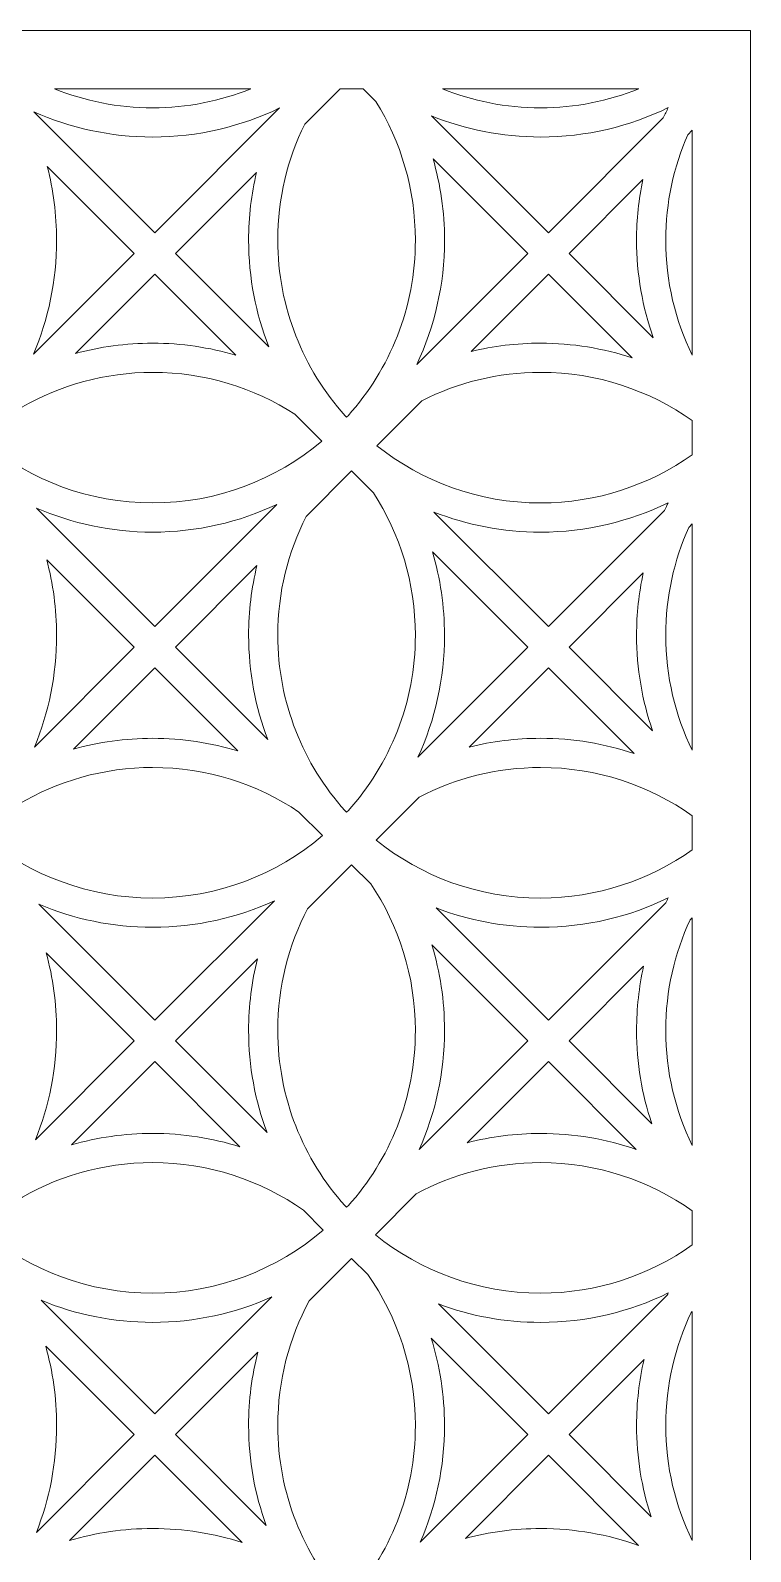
# Model space of a CAD drawing. Header units: centimetres. Extents: x -9.6 to 1.7, y -7 to 12.9.
# Drawn here: x -6.9 to -4.47, y 7.76 to 12.89 of the extents above; entities that cross this region are included whole.
import ezdxf

# ---------------------------------------------------------------- set-up
doc = ezdxf.new("R2010")
doc.units = ezdxf.units.CM
doc.header["$MEASUREMENT"] = 0
doc.layers.add('layer 1', color=7, linetype='Continuous')

msp = doc.modelspace()

# ---------------------------------------------------------------- linework, layer by layer
at = {"layer": 'layer 1', "color": 177, "lineweight": 9}
for points, knots in [([(-9.62718, -7.01306), (-9.62718, -7.01306), (-9.62718, -6.87915), (-9.62718, -6.87915), (-9.62718, -6.87915), (-9.62718, -6.87915), (-9.62718, -6.07805), (-9.62718, -6.07805), (-9.62718, -6.07805), (-9.62718, -6.07805), (-9.62718, -5.8667), (-9.62718, -5.8667), (-9.62718, -5.8667), (-9.62718, -5.8667), (-9.62718, -5.76213), (-9.62718, -5.76213), (-9.62718, -5.76213), (-9.62718, -5.76213), (-9.62718, -5.55076), (-9.62718, -5.55076), (-9.62718, -5.55076), (-9.62718, -5.55076), (-9.62718, -4.74492), (-9.62718, -4.74492), (-9.62718, -4.74492), (-9.62718, -4.74492), (-9.62718, -4.53359), (-9.62718, -4.53359), (-9.62718, -4.53359), (-9.62718, -4.53359), (-9.62718, -4.42902), (-9.62718, -4.42902), (-9.62718, -4.42902), (-9.62718, -4.42902), (-9.62718, -4.21759), (-9.62718, -4.21759), (-9.62718, -4.21759), (-9.62718, -4.21759), (-9.62718, -3.4119), (-9.62718, -3.4119), (-9.62718, -3.4119), (-9.62718, -3.4119), (-9.62718, -3.20048), (-9.62718, -3.20048), (-9.62718, -3.20048), (-9.62718, -3.20048), (-9.62718, -3.09591), (-9.62718, -3.09591), (-9.62718, -3.09591), (-9.62718, -3.09591), (-9.62718, -2.88462), (-9.62718, -2.88462), (-9.62718, -2.88462), (-9.62718, -2.88462), (-9.62718, -2.07877), (-9.62718, -2.07877), (-9.62718, -2.07877), (-9.62718, -2.07877), (-9.62718, -1.86737), (-9.62718, -1.86737), (-9.62718, -1.86737), (-9.62718, -1.86737), (-9.62718, -1.7628), (-9.62718, -1.7628), (-9.62718, -1.7628), (-9.62718, -1.7628), (-9.62718, -1.55138), (-9.62718, -1.55138), (-9.62718, -1.55138), (-9.62718, -1.55138), (-9.62718, -0.74559), (-9.62718, -0.74559), (-9.62718, -0.74559), (-9.62718, -0.74559), (-9.62718, -0.53426), (-9.62718, -0.53426), (-9.62718, -0.53426), (-9.62718, -0.53426), (-9.62718, -0.42969), (-9.62718, -0.42969), (-9.62718, -0.42969), (-9.62718, -0.42969), (-9.62718, -0.21832), (-9.62718, -0.21832), (-9.62718, -0.21832), (-9.62718, -0.21832), (-9.62718, 0.58742), (-9.62718, 0.58742), (-9.62718, 0.58742), (-9.62718, 0.58742), (-9.62718, 0.79885), (-9.62718, 0.79885), (-9.62718, 0.79885), (-9.62718, 0.79885), (-9.62718, 0.90342), (-9.62718, 0.90342), (-9.62718, 0.90342), (-9.62718, 0.90342), (-9.62718, 1.11481), (-9.62718, 1.11481), (-9.62718, 1.11481), (-9.62718, 1.11481), (-9.62718, 1.92064), (-9.62718, 1.92064), (-9.62718, 1.92064), (-9.62718, 1.92064), (-9.62718, 2.13196), (-9.62718, 2.13196), (-9.62718, 2.13196), (-9.62718, 2.13196), (-9.62718, 2.23653), (-9.62718, 2.23653), (-9.62718, 2.23653), (-9.62718, 2.23653), (-9.62718, 2.44794), (-9.62718, 2.44794), (-9.62718, 2.44794), (-9.62718, 2.44794), (-9.62718, 3.25364), (-9.62718, 3.25364), (-9.62718, 3.25364), (-9.62718, 3.25364), (-9.62718, 3.46508), (-9.62718, 3.46508), (-9.62718, 3.46508), (-9.62718, 3.46508), (-9.62718, 3.56965), (-9.62718, 3.56965), (-9.62718, 3.56965), (-9.62718, 3.56965), (-9.62718, 3.78101), (-9.62718, 3.78101), (-9.62718, 3.78101), (-9.62718, 3.78101), (-9.62718, 4.58616), (-9.62718, 4.58616), (-9.62718, 4.58616), (-9.62718, 4.58616), (-9.62718, 4.79819), (-9.62718, 4.79819), (-9.62718, 4.79819), (-9.62718, 4.79819), (-9.62718, 4.90276), (-9.62718, 4.90276), (-9.62718, 4.90276), (-9.62718, 4.90276), (-9.62718, 5.11408), (-9.62718, 5.11408), (-9.62718, 5.11408), (-9.62718, 5.11408), (-9.62718, 5.91455), (-9.62718, 5.91455), (-9.62718, 5.91455), (-9.62718, 5.91455), (-9.62718, 6.13129), (-9.62718, 6.13129), (-9.62718, 6.13129), (-9.62718, 6.13129), (-9.62718, 6.23587), (-9.62718, 6.23587), (-9.62718, 6.23587), (-9.62718, 6.23587), (-9.62718, 6.44722), (-9.62718, 6.44722), (-9.62718, 6.44722), (-9.62718, 6.44722), (-9.62718, 7.24295), (-9.62718, 7.24295), (-9.62718, 7.24295), (-9.62718, 7.24295), (-9.62718, 7.46441), (-9.62718, 7.46441), (-9.62718, 7.46441), (-9.62718, 7.46441), (-9.62718, 7.56898), (-9.62718, 7.56898), (-9.62718, 7.56898), (-9.62718, 7.56898), (-9.62718, 7.78033), (-9.62718, 7.78033), (-9.62718, 7.78033), (-9.62718, 7.78033), (-9.62718, 8.57134), (-9.62718, 8.57134), (-9.62718, 8.57134), (-9.62718, 8.57134), (-9.62718, 8.79752), (-9.62718, 8.79752), (-9.62718, 8.79752), (-9.62718, 8.79752), (-9.62718, 8.90209), (-9.62718, 8.90209), (-9.62718, 8.90209), (-9.62718, 8.90209), (-9.62718, 9.11339), (-9.62718, 9.11339), (-9.62718, 9.11339), (-9.62718, 9.11339), (-9.62718, 9.89973), (-9.62718, 9.89973), (-9.62718, 9.89973), (-9.62718, 9.89973), (-9.62718, 10.13063), (-9.62718, 10.13063), (-9.62718, 10.13063), (-9.62718, 10.13063), (-9.62718, 10.2352), (-9.62718, 10.2352), (-9.62718, 10.2352), (-9.62718, 10.2352), (-9.62718, 10.4466), (-9.62718, 10.4466), (-9.62718, 10.4466), (-9.62718, 10.4466), (-9.62718, 11.22812), (-9.62718, 11.22812), (-9.62718, 11.22812), (-9.62718, 11.22812), (-9.62718, 11.46374), (-9.62718, 11.46374), (-9.62718, 11.46374), (-9.62718, 11.46374), (-9.62718, 11.56825), (-9.62718, 11.56825), (-9.62718, 11.56825), (-9.62718, 11.56825), (-9.62718, 11.77965), (-9.62718, 11.77965), (-9.62718, 11.77965), (-9.62718, 11.77965), (-9.62718, 12.55652), (-9.62718, 12.55652), (-9.62718, 12.55652), (-9.62718, 12.55652), (-9.62718, 12.79685), (-9.62718, 12.79685), (-9.62718, 12.79685), (-9.62718, 12.79685), (-9.62718, 12.89), (-9.62718, 12.89), (-9.62718, 12.89), (-9.62718, 12.89), (-8.63227, 12.89), (-8.63227, 12.89), (-8.63227, 12.89), (-8.63227, 12.89), (-8.31618, 12.89), (-8.31618, 12.89), (-8.31618, 12.89), (-8.31618, 12.89), (-7.30387, 12.89), (-7.30387, 12.89), (-7.30387, 12.89), (-7.30387, 12.89), (-6.98779, 12.89), (-6.98779, 12.89), (-6.98779, 12.89), (-6.98779, 12.89), (-5.97548, 12.89), (-5.97548, 12.89), (-5.97548, 12.89), (-5.97548, 12.89), (-5.6594, 12.89), (-5.6594, 12.89), (-5.6594, 12.89), (-5.6594, 12.89), (-4.64709, 12.89), (-4.64709, 12.89), (-4.64709, 12.89), (-4.64709, 12.89), (-4.47078, 12.89), (-4.47078, 12.89), (-4.47078, 12.89), (-4.47078, 12.89), (-4.47078, 12.71368), (-4.47078, 12.71368), (-4.47078, 12.71368), (-4.47078, 12.71368), (-4.47078, 11.64998), (-4.47078, 11.64998), (-4.47078, 11.64998), (-4.47078, 11.64998), (-4.47078, 11.38212), (-4.47078, 11.38212), (-4.47078, 11.38212), (-4.47078, 11.38212), (-4.47078, 10.31687), (-4.47078, 10.31687), (-4.47078, 10.31687), (-4.47078, 10.31687), (-4.47078, 10.04892), (-4.47078, 10.04892), (-4.47078, 10.04892), (-4.47078, 10.04892), (-4.47078, 8.98376), (-4.47078, 8.98376), (-4.47078, 8.98376), (-4.47078, 8.98376), (-4.47078, 8.71584), (-4.47078, 8.71584), (-4.47078, 8.71584), (-4.47078, 8.71584), (-4.47078, 7.65065), (-4.47078, 7.65065), (-4.47078, 7.65065), (-4.47078, 7.65065), (-4.47078, 7.38278), (-4.47078, 7.38278), (-4.47078, 7.38278), (-4.47078, 7.38278), (-4.47078, 6.31757), (-4.47078, 6.31757), (-4.47078, 6.31757), (-4.47078, 6.31757), (-4.47078, 6.04965), (-4.47078, 6.04965), (-4.47078, 6.04965), (-4.47078, 6.04965), (-4.47078, 4.98447), (-4.47078, 4.98447), (-4.47078, 4.98447), (-4.47078, 4.98447), (-4.47078, 4.7165), (-4.47078, 4.7165), (-4.47078, 4.7165), (-4.47078, 4.7165), (-4.47078, 3.65134), (-4.47078, 3.65134), (-4.47078, 3.65134), (-4.47078, 3.65134), (-4.47078, 3.38337), (-4.47078, 3.38337), (-4.47078, 3.38337), (-4.47078, 3.38337), (-4.47078, 2.31821), (-4.47078, 2.31821), (-4.47078, 2.31821), (-4.47078, 2.31821), (-4.47078, 2.05025), (-4.47078, 2.05025), (-4.47078, 2.05025), (-4.47078, 2.05025), (-4.47078, 0.98506), (-4.47078, 0.98506), (-4.47078, 0.98506), (-4.47078, 0.98506), (-4.47078, 0.71716), (-4.47078, 0.71716), (-4.47078, 0.71716), (-4.47078, 0.71716), (-4.47078, -0.34804), (-4.47078, -0.34804), (-4.47078, -0.34804), (-4.47078, -0.34804), (-4.47078, -0.6159), (-4.47078, -0.6159), (-4.47078, -0.6159), (-4.47078, -0.6159), (-4.47078, -1.68111), (-4.47078, -1.68111), (-4.47078, -1.68111), (-4.47078, -1.68111), (-4.47078, -1.94899), (-4.47078, -1.94899), (-4.47078, -1.94899), (-4.47078, -1.94899), (-4.47078, -3.01419), (-4.47078, -3.01419), (-4.47078, -3.01419), (-4.47078, -3.01419), (-4.47078, -3.28215), (-4.47078, -3.28215), (-4.47078, -3.28215), (-4.47078, -3.28215), (-4.47078, -4.34732), (-4.47078, -4.34732), (-4.47078, -4.34732), (-4.47078, -4.34732), (-4.47078, -4.61528), (-4.47078, -4.61528), (-4.47078, -4.61528), (-4.47078, -4.61528), (-4.47078, -5.68045), (-4.47078, -5.68045), (-4.47078, -5.68045), (-4.47078, -5.68045), (-4.47078, -5.94842), (-4.47078, -5.94842), (-4.47078, -5.94842), (-4.47078, -5.94842), (-4.47078, -7.01306), (-4.47078, -7.01306), (-4.47078, -7.01306), (-4.47078, -7.01306), (-4.53058, -7.01306), (-4.53058, -7.01306), (-4.53058, -7.01306), (-4.53058, -7.01306), (-4.79901, -7.01306), (-4.79901, -7.01306), (-4.79901, -7.01306), (-4.79901, -7.01306), (-5.56056, -7.01306), (-5.56056, -7.01306), (-5.56056, -7.01306), (-5.56056, -7.01306), (-5.77975, -7.01306), (-5.77975, -7.01306), (-5.77975, -7.01306), (-5.77975, -7.01306), (-5.85897, -7.01306), (-5.85897, -7.01306), (-5.85897, -7.01306), (-5.85897, -7.01306), (-6.10834, -7.01306), (-6.10834, -7.01306), (-6.10834, -7.01306), (-6.10834, -7.01306), (-6.86987, -7.01306), (-6.86987, -7.01306), (-6.86987, -7.01306), (-6.86987, -7.01306), (-7.1043, -7.01306), (-7.1043, -7.01306), (-7.1043, -7.01306), (-7.1043, -7.01306), (-7.18736, -7.01306), (-7.18736, -7.01306), (-7.18736, -7.01306), (-7.18736, -7.01306), (-7.41776, -7.01306), (-7.41776, -7.01306), (-7.41776, -7.01306), (-7.41776, -7.01306), (-8.17925, -7.01306), (-8.17925, -7.01306), (-8.17925, -7.01306), (-8.17925, -7.01306), (-8.43269, -7.01306), (-8.43269, -7.01306), (-8.43269, -7.01306), (-8.43269, -7.01306), (-8.50783, -7.01306), (-8.50783, -7.01306), (-8.50783, -7.01306), (-8.50783, -7.01306), (-8.72709, -7.01306), (-8.72709, -7.01306), (-8.72709, -7.01306), (-8.72709, -7.01306), (-9.48871, -7.01306), (-9.48871, -7.01306), (-9.48871, -7.01306), (-9.48871, -7.01306), (-9.62718, -7.01306), (-9.62718, -7.01306)], [0, 0, 0, 0, 0.0086957, 0.0086957, 0.0086957, 0.0086957, 0.0173913, 0.0173913, 0.0173913, 0.0173913, 0.026087, 0.026087, 0.026087, 0.026087, 0.0347826, 0.0347826, 0.0347826, 0.0347826, 0.0434783, 0.0434783, 0.0434783, 0.0434783, 0.0521739, 0.0521739, 0.0521739, 0.0521739, 0.0608696, 0.0608696, 0.0608696, 0.0608696, 0.0695652, 0.0695652, 0.0695652, 0.0695652, 0.0782609, 0.0782609, 0.0782609, 0.0782609, 0.0869565, 0.0869565, 0.0869565, 0.0869565, 0.0956522, 0.0956522, 0.0956522, 0.0956522, 0.1043478, 0.1043478, 0.1043478, 0.1043478, 0.1130435, 0.1130435, 0.1130435, 0.1130435, 0.1217391, 0.1217391, 0.1217391, 0.1217391, 0.1304348, 0.1304348, 0.1304348, 0.1304348, 0.1391304, 0.1391304, 0.1391304, 0.1391304, 0.1478261, 0.1478261, 0.1478261, 0.1478261, 0.1565217, 0.1565217, 0.1565217, 0.1565217, 0.1652174, 0.1652174, 0.1652174, 0.1652174, 0.173913, 0.173913, 0.173913, 0.173913, 0.1826087, 0.1826087, 0.1826087, 0.1826087, 0.1913043, 0.1913043, 0.1913043, 0.1913043, 0.2, 0.2, 0.2, 0.2, 0.2086957, 0.2086957, 0.2086957, 0.2086957, 0.2173913, 0.2173913, 0.2173913, 0.2173913, 0.226087, 0.226087, 0.226087, 0.226087, 0.2347826, 0.2347826, 0.2347826, 0.2347826, 0.2434783, 0.2434783, 0.2434783, 0.2434783, 0.2521739, 0.2521739, 0.2521739, 0.2521739, 0.2608696, 0.2608696, 0.2608696, 0.2608696, 0.2695652, 0.2695652, 0.2695652, 0.2695652, 0.2782609, 0.2782609, 0.2782609, 0.2782609, 0.2869565, 0.2869565, 0.2869565, 0.2869565, 0.2956522, 0.2956522, 0.2956522, 0.2956522, 0.3043478, 0.3043478, 0.3043478, 0.3043478, 0.3130435, 0.3130435, 0.3130435, 0.3130435, 0.3217391, 0.3217391, 0.3217391, 0.3217391, 0.3304348, 0.3304348, 0.3304348, 0.3304348, 0.3391304, 0.3391304, 0.3391304, 0.3391304, 0.3478261, 0.3478261, 0.3478261, 0.3478261, 0.3565217, 0.3565217, 0.3565217, 0.3565217, 0.3652174, 0.3652174, 0.3652174, 0.3652174, 0.373913, 0.373913, 0.373913, 0.373913, 0.3826087, 0.3826087, 0.3826087, 0.3826087, 0.3913043, 0.3913043, 0.3913043, 0.3913043, 0.4, 0.4, 0.4, 0.4, 0.4086957, 0.4086957, 0.4086957, 0.4086957, 0.4173913, 0.4173913, 0.4173913, 0.4173913, 0.426087, 0.426087, 0.426087, 0.426087, 0.4347826, 0.4347826, 0.4347826, 0.4347826, 0.4434783, 0.4434783, 0.4434783, 0.4434783, 0.4521739, 0.4521739, 0.4521739, 0.4521739, 0.4608696, 0.4608696, 0.4608696, 0.4608696, 0.4695652, 0.4695652, 0.4695652, 0.4695652, 0.4782609, 0.4782609, 0.4782609, 0.4782609, 0.4869565, 0.4869565, 0.4869565, 0.4869565, 0.4956522, 0.4956522, 0.4956522, 0.4956522, 0.5043478, 0.5043478, 0.5043478, 0.5043478, 0.5130435, 0.5130435, 0.5130435, 0.5130435, 0.5217391, 0.5217391, 0.5217391, 0.5217391, 0.5304348, 0.5304348, 0.5304348, 0.5304348, 0.5391304, 0.5391304, 0.5391304, 0.5391304, 0.5478261, 0.5478261, 0.5478261, 0.5478261, 0.5565217, 0.5565217, 0.5565217, 0.5565217, 0.5652174, 0.5652174, 0.5652174, 0.5652174, 0.573913, 0.573913, 0.573913, 0.573913, 0.5826087, 0.5826087, 0.5826087, 0.5826087, 0.5913043, 0.5913043, 0.5913043, 0.5913043, 0.6, 0.6, 0.6, 0.6, 0.6086957, 0.6086957, 0.6086957, 0.6086957, 0.6173913, 0.6173913, 0.6173913, 0.6173913, 0.626087, 0.626087, 0.626087, 0.626087, 0.6347826, 0.6347826, 0.6347826, 0.6347826, 0.6434783, 0.6434783, 0.6434783, 0.6434783, 0.6521739, 0.6521739, 0.6521739, 0.6521739, 0.6608696, 0.6608696, 0.6608696, 0.6608696, 0.6695652, 0.6695652, 0.6695652, 0.6695652, 0.6782609, 0.6782609, 0.6782609, 0.6782609, 0.6869565, 0.6869565, 0.6869565, 0.6869565, 0.6956522, 0.6956522, 0.6956522, 0.6956522, 0.7043478, 0.7043478, 0.7043478, 0.7043478, 0.7130435, 0.7130435, 0.7130435, 0.7130435, 0.7217391, 0.7217391, 0.7217391, 0.7217391, 0.7304348, 0.7304348, 0.7304348, 0.7304348, 0.7391304, 0.7391304, 0.7391304, 0.7391304, 0.7478261, 0.7478261, 0.7478261, 0.7478261, 0.7565217, 0.7565217, 0.7565217, 0.7565217, 0.7652174, 0.7652174, 0.7652174, 0.7652174, 0.773913, 0.773913, 0.773913, 0.773913, 0.7826087, 0.7826087, 0.7826087, 0.7826087, 0.7913043, 0.7913043, 0.7913043, 0.7913043, 0.8, 0.8, 0.8, 0.8, 0.8086957, 0.8086957, 0.8086957, 0.8086957, 0.8173913, 0.8173913, 0.8173913, 0.8173913, 0.826087, 0.826087, 0.826087, 0.826087, 0.8347826, 0.8347826, 0.8347826, 0.8347826, 0.8434783, 0.8434783, 0.8434783, 0.8434783, 0.8521739, 0.8521739, 0.8521739, 0.8521739, 0.8608696, 0.8608696, 0.8608696, 0.8608696, 0.8695652, 0.8695652, 0.8695652, 0.8695652, 0.8782609, 0.8782609, 0.8782609, 0.8782609, 0.8869565, 0.8869565, 0.8869565, 0.8869565, 0.8956522, 0.8956522, 0.8956522, 0.8956522, 0.9043478, 0.9043478, 0.9043478, 0.9043478, 0.9130435, 0.9130435, 0.9130435, 0.9130435, 0.9217391, 0.9217391, 0.9217391, 0.9217391, 0.9304348, 0.9304348, 0.9304348, 0.9304348, 0.9391304, 0.9391304, 0.9391304, 0.9391304, 0.9478261, 0.9478261, 0.9478261, 0.9478261, 0.9565217, 0.9565217, 0.9565217, 0.9565217, 0.9652174, 0.9652174, 0.9652174, 0.9652174, 0.973913, 0.973913, 0.973913, 0.973913, 0.9826087, 0.9826087, 0.9826087, 0.9826087, 1, 1, 1, 1]), ([(-6.82043, 12.69294), (-6.71807, 12.65166), (-6.60625, 12.62892), (-6.48912, 12.62892), (-6.48912, 12.62892), (-6.372, 12.62892), (-6.2602, 12.65166), (-6.15784, 12.69294), (-6.15784, 12.69294), (-6.15784, 12.69294), (-6.82043, 12.69294), (-6.82043, 12.69294)], [0, 0, 0, 0, 0.25, 0.25, 0.25, 0.25, 0.5, 0.5, 0.5, 0.5, 1, 1, 1, 1]), ([(-6.06651, 12.18258), (-6.06651, 12.32294), (-6.03384, 12.45568), (-5.97575, 12.57365), (-5.97575, 12.57365), (-5.97575, 12.57365), (-5.85646, 12.69294), (-5.85646, 12.69294), (-5.85646, 12.69294), (-5.85646, 12.69294), (-5.77842, 12.69294), (-5.77842, 12.69294), (-5.77842, 12.69294), (-5.77842, 12.69294), (-5.73558, 12.6501), (-5.73558, 12.6501), (-5.73558, 12.6501), (-5.65116, 12.51436), (-5.60235, 12.35416), (-5.60235, 12.18258), (-5.60235, 12.18258), (-5.60235, 11.95479), (-5.68831, 11.74705), (-5.82953, 11.59), (-5.82953, 11.59), (-5.83117, 11.58856), (-5.8328, 11.58711), (-5.83443, 11.58567), (-5.83443, 11.58567), (-5.83607, 11.58712), (-5.83771, 11.58858), (-5.83936, 11.59003), (-5.83936, 11.59003), (-5.98055, 11.74709), (-6.06651, 11.95481), (-6.06651, 12.18258)], [0, 0, 0, 0, 0.1, 0.1, 0.1, 0.1, 0.2, 0.2, 0.2, 0.2, 0.3, 0.3, 0.3, 0.3, 0.4, 0.4, 0.4, 0.4, 0.5, 0.5, 0.5, 0.5, 0.6, 0.6, 0.6, 0.6, 0.7, 0.7, 0.7, 0.7, 0.8, 0.8, 0.8, 0.8, 1, 1, 1, 1]), ([(-5.51108, 12.69294), (-5.40871, 12.65165), (-5.29688, 12.62892), (-5.17974, 12.62892), (-5.17974, 12.62892), (-5.0626, 12.62892), (-4.95077, 12.65165), (-4.84841, 12.69294), (-4.84841, 12.69294), (-4.84841, 12.69294), (-5.51108, 12.69294), (-5.51108, 12.69294)], [0, 0, 0, 0, 0.25, 0.25, 0.25, 0.25, 0.5, 0.5, 0.5, 0.5, 1, 1, 1, 1]), ([(-6.06036, 12.62838), (-6.18999, 12.56561), (-6.33545, 12.53039), (-6.48912, 12.53039), (-6.48912, 12.53039), (-6.63186, 12.53039), (-6.7675, 12.5608), (-6.88996, 12.61542), (-6.88996, 12.61542), (-6.88996, 12.61542), (-6.48164, 12.2071), (-6.48164, 12.2071), (-6.48164, 12.2071), (-6.48164, 12.2071), (-6.06036, 12.62838), (-6.06036, 12.62838)], [0, 0, 0, 0, 0.2, 0.2, 0.2, 0.2, 0.4, 0.4, 0.4, 0.4, 0.6, 0.6, 0.6, 0.6, 1, 1, 1, 1]), ([(-4.74856, 12.62958), (-4.8788, 12.56607), (-5.02511, 12.53039), (-5.17974, 12.53039), (-5.17974, 12.53039), (-5.30978, 12.53039), (-5.43392, 12.55565), (-5.54758, 12.60144), (-5.54758, 12.60144), (-5.54758, 12.60144), (-5.15324, 12.2071), (-5.15324, 12.2071), (-5.15324, 12.2071), (-5.15324, 12.2071), (-4.76536, 12.59499), (-4.76536, 12.59499), (-4.76536, 12.59499), (-4.75997, 12.60664), (-4.75437, 12.61818), (-4.74856, 12.62958)], [0, 0, 0, 0, 0.1666667, 0.1666667, 0.1666667, 0.1666667, 0.3333333, 0.3333333, 0.3333333, 0.3333333, 0.5, 0.5, 0.5, 0.5, 0.6666667, 0.6666667, 0.6666667, 0.6666667, 1, 1, 1, 1]), ([(-4.66784, 12.55316), (-4.66784, 12.55316), (-4.68288, 12.53812), (-4.68288, 12.53812), (-4.68288, 12.53812), (-4.7306, 12.42928), (-4.75713, 12.30902), (-4.75713, 12.18258), (-4.75713, 12.18258), (-4.75713, 12.04339), (-4.72503, 11.91169), (-4.66784, 11.79446), (-4.66784, 11.79446), (-4.66784, 11.79446), (-4.66784, 12.55316), (-4.66784, 12.55316)], [0, 0, 0, 0, 0.2, 0.2, 0.2, 0.2, 0.4, 0.4, 0.4, 0.4, 0.6, 0.6, 0.6, 0.6, 1, 1, 1, 1]), ([(-6.84481, 12.43093), (-6.8242, 12.35159), (-6.8132, 12.26836), (-6.8132, 12.18258), (-6.8132, 12.18258), (-6.8132, 12.04587), (-6.84108, 11.91566), (-6.89143, 11.79731), (-6.89143, 11.79731), (-6.89143, 11.79731), (-6.55131, 12.13743), (-6.55131, 12.13743), (-6.55131, 12.13743), (-6.55131, 12.13743), (-6.84481, 12.43093), (-6.84481, 12.43093)], [0, 0, 0, 0, 0.2, 0.2, 0.2, 0.2, 0.4, 0.4, 0.4, 0.4, 0.6, 0.6, 0.6, 0.6, 1, 1, 1, 1]), ([(-5.54266, 12.45718), (-5.51741, 12.37001), (-5.50382, 12.27788), (-5.50382, 12.18258), (-5.50382, 12.18258), (-5.50382, 12.03242), (-5.53748, 11.89012), (-5.59759, 11.76276), (-5.59759, 11.76276), (-5.59759, 11.76276), (-5.22291, 12.13743), (-5.22291, 12.13743), (-5.22291, 12.13743), (-5.22291, 12.13743), (-5.54266, 12.45718), (-5.54266, 12.45718)], [0, 0, 0, 0, 0.2, 0.2, 0.2, 0.2, 0.4, 0.4, 0.4, 0.4, 0.6, 0.6, 0.6, 0.6, 1, 1, 1, 1]), ([(-6.16504, 12.18258), (-6.16504, 12.26123), (-6.15576, 12.33772), (-6.13834, 12.41105), (-6.13834, 12.41105), (-6.13834, 12.41105), (-6.41196, 12.13743), (-6.41196, 12.13743), (-6.41196, 12.13743), (-6.41196, 12.13743), (-6.09719, 11.82265), (-6.09719, 11.82265), (-6.09719, 11.82265), (-6.14098, 11.93415), (-6.16504, 12.05556), (-6.16504, 12.18258)], [0, 0, 0, 0, 0.2, 0.2, 0.2, 0.2, 0.4, 0.4, 0.4, 0.4, 0.6, 0.6, 0.6, 0.6, 1, 1, 1, 1]), ([(-4.85566, 12.18258), (-4.85566, 12.25251), (-4.84833, 12.32074), (-4.83446, 12.38655), (-4.83446, 12.38655), (-4.83446, 12.38655), (-5.08357, 12.13743), (-5.08357, 12.13743), (-5.08357, 12.13743), (-5.08357, 12.13743), (-4.79906, 11.85292), (-4.79906, 11.85292), (-4.79906, 11.85292), (-4.83567, 11.95601), (-4.85566, 12.06695), (-4.85566, 12.18258)], [0, 0, 0, 0, 0.2, 0.2, 0.2, 0.2, 0.4, 0.4, 0.4, 0.4, 0.6, 0.6, 0.6, 0.6, 1, 1, 1, 1]), ([(-6.74948, 11.79991), (-6.66654, 11.8226), (-6.57925, 11.83477), (-6.48912, 11.83477), (-6.48912, 11.83477), (-6.39136, 11.83477), (-6.29696, 11.82045), (-6.2078, 11.79393), (-6.2078, 11.79393), (-6.2078, 11.79393), (-6.48164, 12.06776), (-6.48164, 12.06776), (-6.48164, 12.06776), (-6.48164, 12.06776), (-6.74948, 11.79991), (-6.74948, 11.79991)], [0, 0, 0, 0, 0.2, 0.2, 0.2, 0.2, 0.4, 0.4, 0.4, 0.4, 0.6, 0.6, 0.6, 0.6, 1, 1, 1, 1]), ([(-5.41445, 11.80655), (-5.33923, 11.82496), (-5.26063, 11.83477), (-5.17974, 11.83477), (-5.17974, 11.83477), (-5.0718, 11.83477), (-4.96794, 11.81734), (-4.87074, 11.78525), (-4.87074, 11.78525), (-4.87074, 11.78525), (-5.15324, 12.06776), (-5.15324, 12.06776), (-5.15324, 12.06776), (-5.15324, 12.06776), (-5.41445, 11.80655), (-5.41445, 11.80655)], [0, 0, 0, 0, 0.2, 0.2, 0.2, 0.2, 0.4, 0.4, 0.4, 0.4, 0.6, 0.6, 0.6, 0.6, 1, 1, 1, 1]), ([(-5.91811, 11.50423), (-6.0724, 11.37421), (-6.27161, 11.29581), (-6.48912, 11.29581), (-6.48912, 11.29581), (-6.70282, 11.29581), (-6.89888, 11.37144), (-7.052, 11.4974), (-7.052, 11.4974), (-7.052, 11.4974), (-6.93092, 11.61848), (-6.93092, 11.61848), (-6.93092, 11.61848), (-6.80084, 11.69338), (-6.64997, 11.73624), (-6.48912, 11.73624), (-6.48912, 11.73624), (-6.31213, 11.73624), (-6.14726, 11.68434), (-6.00884, 11.59496), (-6.00884, 11.59496), (-6.00884, 11.59496), (-5.91811, 11.50423), (-5.91811, 11.50423)], [0, 0, 0, 0, 0.1428571, 0.1428571, 0.1428571, 0.1428571, 0.2857143, 0.2857143, 0.2857143, 0.2857143, 0.4285714, 0.4285714, 0.4285714, 0.4285714, 0.5714286, 0.5714286, 0.5714286, 0.5714286, 0.7142857, 0.7142857, 0.7142857, 0.7142857, 1, 1, 1, 1]), ([(-4.66784, 11.45845), (-4.81245, 11.35602), (-4.98908, 11.29581), (-5.17974, 11.29581), (-5.17974, 11.29581), (-5.38858, 11.29581), (-5.58055, 11.36807), (-5.73209, 11.48892), (-5.73209, 11.48892), (-5.73209, 11.48892), (-5.58019, 11.64081), (-5.58019, 11.64081), (-5.58019, 11.64081), (-5.45989, 11.70182), (-5.32383, 11.73624), (-5.17974, 11.73624), (-5.17974, 11.73624), (-4.98907, 11.73624), (-4.81246, 11.67601), (-4.66784, 11.57357), (-4.66784, 11.57357), (-4.66784, 11.57357), (-4.66784, 11.45845), (-4.66784, 11.45845)], [0, 0, 0, 0, 0.1428571, 0.1428571, 0.1428571, 0.1428571, 0.2857143, 0.2857143, 0.2857143, 0.2857143, 0.4285714, 0.4285714, 0.4285714, 0.4285714, 0.5714286, 0.5714286, 0.5714286, 0.5714286, 0.7142857, 0.7142857, 0.7142857, 0.7142857, 1, 1, 1, 1]), ([(-6.06651, 10.84947), (-6.06651, 10.99356), (-6.0321, 11.12962), (-5.97108, 11.24992), (-5.97108, 11.24992), (-5.97108, 11.24992), (-5.81744, 11.40356), (-5.81744, 11.40356), (-5.81744, 11.40356), (-5.81744, 11.40356), (-5.74363, 11.32976), (-5.74363, 11.32976), (-5.74363, 11.32976), (-5.65425, 11.19134), (-5.60235, 11.02646), (-5.60235, 10.84947), (-5.60235, 10.84947), (-5.60235, 10.62168), (-5.68831, 10.41394), (-5.82953, 10.25689), (-5.82953, 10.25689), (-5.83116, 10.25545), (-5.83279, 10.25401), (-5.83442, 10.25257), (-5.83442, 10.25257), (-5.83609, 10.25405), (-5.83776, 10.25553), (-5.83944, 10.25701), (-5.83944, 10.25701), (-5.98059, 10.41406), (-6.06651, 10.62174), (-6.06651, 10.84947)], [0, 0, 0, 0, 0.1111111, 0.1111111, 0.1111111, 0.1111111, 0.2222222, 0.2222222, 0.2222222, 0.2222222, 0.3333333, 0.3333333, 0.3333333, 0.3333333, 0.4444444, 0.4444444, 0.4444444, 0.4444444, 0.5555556, 0.5555556, 0.5555556, 0.5555556, 0.6666667, 0.6666667, 0.6666667, 0.6666667, 0.7777778, 0.7777778, 0.7777778, 0.7777778, 1, 1, 1, 1]), ([(-6.0693, 11.29104), (-6.19668, 11.23094), (-6.33897, 11.19728), (-6.48912, 11.19728), (-6.48912, 11.19728), (-6.62861, 11.19728), (-6.76131, 11.22634), (-6.88157, 11.27864), (-6.88157, 11.27864), (-6.88157, 11.27864), (-6.48164, 10.87871), (-6.48164, 10.87871), (-6.48164, 10.87871), (-6.48164, 10.87871), (-6.0693, 11.29104), (-6.0693, 11.29104)], [0, 0, 0, 0, 0.2, 0.2, 0.2, 0.2, 0.4, 0.4, 0.4, 0.4, 0.6, 0.6, 0.6, 0.6, 1, 1, 1, 1]), ([(-4.74856, 11.29647), (-4.87881, 11.23296), (-5.02511, 11.19728), (-5.17974, 11.19728), (-5.17974, 11.19728), (-5.30676, 11.19728), (-5.42817, 11.22134), (-5.53967, 11.26513), (-5.53967, 11.26513), (-5.53967, 11.26513), (-5.15324, 10.87871), (-5.15324, 10.87871), (-5.15324, 10.87871), (-5.15324, 10.87871), (-4.76122, 11.27073), (-4.76122, 11.27073), (-4.76122, 11.27073), (-4.75712, 11.27938), (-4.7529, 11.28796), (-4.74856, 11.29647)], [0, 0, 0, 0, 0.1666667, 0.1666667, 0.1666667, 0.1666667, 0.3333333, 0.3333333, 0.3333333, 0.3333333, 0.5, 0.5, 0.5, 0.5, 0.6666667, 0.6666667, 0.6666667, 0.6666667, 1, 1, 1, 1]), ([(-4.66784, 11.22477), (-4.66784, 11.22477), (-4.67921, 11.2134), (-4.67921, 11.2134), (-4.67921, 11.2134), (-4.72926, 11.10236), (-4.75713, 10.97916), (-4.75713, 10.84947), (-4.75713, 10.84947), (-4.75713, 10.71027), (-4.72503, 10.57857), (-4.66784, 10.46134), (-4.66784, 10.46134), (-4.66784, 10.46134), (-4.66784, 11.22477), (-4.66784, 11.22477)], [0, 0, 0, 0, 0.2, 0.2, 0.2, 0.2, 0.4, 0.4, 0.4, 0.4, 0.6, 0.6, 0.6, 0.6, 1, 1, 1, 1]), ([(-6.84656, 11.10429), (-6.82485, 11.023), (-6.8132, 10.93759), (-6.8132, 10.84947), (-6.8132, 10.84947), (-6.8132, 10.71585), (-6.83986, 10.58846), (-6.88808, 10.47227), (-6.88808, 10.47227), (-6.88808, 10.47227), (-6.55131, 10.80904), (-6.55131, 10.80904), (-6.55131, 10.80904), (-6.55131, 10.80904), (-6.84656, 11.10429), (-6.84656, 11.10429)], [0, 0, 0, 0, 0.2, 0.2, 0.2, 0.2, 0.4, 0.4, 0.4, 0.4, 0.6, 0.6, 0.6, 0.6, 1, 1, 1, 1]), ([(-5.54466, 11.13078), (-5.51813, 11.04164), (-5.50382, 10.94722), (-5.50382, 10.84947), (-5.50382, 10.84947), (-5.50382, 10.70278), (-5.53594, 10.56359), (-5.59345, 10.4385), (-5.59345, 10.4385), (-5.59345, 10.4385), (-5.22291, 10.80904), (-5.22291, 10.80904), (-5.22291, 10.80904), (-5.22291, 10.80904), (-5.54466, 11.13078), (-5.54466, 11.13078)], [0, 0, 0, 0, 0.2, 0.2, 0.2, 0.2, 0.4, 0.4, 0.4, 0.4, 0.6, 0.6, 0.6, 0.6, 1, 1, 1, 1]), ([(-6.16504, 10.84947), (-6.16504, 10.93036), (-6.15523, 11.00896), (-6.13682, 11.08418), (-6.13682, 11.08418), (-6.13682, 11.08418), (-6.41196, 10.80904), (-6.41196, 10.80904), (-6.41196, 10.80904), (-6.41196, 10.80904), (-6.10008, 10.49716), (-6.10008, 10.49716), (-6.10008, 10.49716), (-6.14201, 10.60657), (-6.16504, 10.72532), (-6.16504, 10.84947)], [0, 0, 0, 0, 0.2, 0.2, 0.2, 0.2, 0.4, 0.4, 0.4, 0.4, 0.6, 0.6, 0.6, 0.6, 1, 1, 1, 1]), ([(-4.85566, 10.84947), (-4.85566, 10.92154), (-4.84785, 10.99179), (-4.83314, 11.05947), (-4.83314, 11.05947), (-4.83314, 11.05947), (-5.08357, 10.80904), (-5.08357, 10.80904), (-5.08357, 10.80904), (-5.08357, 10.80904), (-4.80163, 10.52709), (-4.80163, 10.52709), (-4.80163, 10.52709), (-4.8366, 10.62812), (-4.85566, 10.73656), (-4.85566, 10.84947)], [0, 0, 0, 0, 0.2, 0.2, 0.2, 0.2, 0.4, 0.4, 0.4, 0.4, 0.6, 0.6, 0.6, 0.6, 1, 1, 1, 1]), ([(-6.75595, 10.46505), (-6.67109, 10.48889), (-6.58159, 10.50166), (-6.48912, 10.50166), (-6.48912, 10.50166), (-6.38891, 10.50166), (-6.29221, 10.48664), (-6.20109, 10.45882), (-6.20109, 10.45882), (-6.20109, 10.45882), (-6.48164, 10.73937), (-6.48164, 10.73937), (-6.48164, 10.73937), (-6.48164, 10.73937), (-6.75595, 10.46505), (-6.75595, 10.46505)], [0, 0, 0, 0, 0.2, 0.2, 0.2, 0.2, 0.4, 0.4, 0.4, 0.4, 0.6, 0.6, 0.6, 0.6, 1, 1, 1, 1]), ([(-5.42069, 10.47191), (-5.34357, 10.49131), (-5.26287, 10.50166), (-5.17974, 10.50166), (-5.17974, 10.50166), (-5.06922, 10.50166), (-4.96295, 10.48345), (-4.86375, 10.44987), (-4.86375, 10.44987), (-4.86375, 10.44987), (-5.15324, 10.73937), (-5.15324, 10.73937), (-5.15324, 10.73937), (-5.15324, 10.73937), (-5.42069, 10.47191), (-5.42069, 10.47191)], [0, 0, 0, 0, 0.2, 0.2, 0.2, 0.2, 0.4, 0.4, 0.4, 0.4, 0.6, 0.6, 0.6, 0.6, 1, 1, 1, 1]), ([(-5.91555, 10.17328), (-6.0702, 10.04197), (-6.2704, 9.9627), (-6.48912, 9.9627), (-6.48912, 9.9627), (-6.70402, 9.9627), (-6.90109, 10.03919), (-7.05458, 10.16642), (-7.05458, 10.16642), (-7.05458, 10.16642), (-6.94246, 10.27854), (-6.94246, 10.27854), (-6.94246, 10.27854), (-6.80979, 10.35764), (-6.65477, 10.40313), (-6.48912, 10.40313), (-6.48912, 10.40313), (-6.30621, 10.40313), (-6.13623, 10.3477), (-5.99503, 10.25276), (-5.99503, 10.25276), (-5.99503, 10.25276), (-5.91555, 10.17328), (-5.91555, 10.17328)], [0, 0, 0, 0, 0.1428571, 0.1428571, 0.1428571, 0.1428571, 0.2857143, 0.2857143, 0.2857143, 0.2857143, 0.4285714, 0.4285714, 0.4285714, 0.4285714, 0.5714286, 0.5714286, 0.5714286, 0.5714286, 0.7142857, 0.7142857, 0.7142857, 0.7142857, 1, 1, 1, 1]), ([(-4.66784, 10.12533), (-4.81245, 10.0229), (-4.98908, 9.9627), (-5.17974, 9.9627), (-5.17974, 9.9627), (-5.38978, 9.9627), (-5.58276, 10.03581), (-5.7347, 10.15791), (-5.7347, 10.15791), (-5.7347, 10.15791), (-5.58997, 10.30264), (-5.58997, 10.30264), (-5.58997, 10.30264), (-5.46728, 10.36679), (-5.32776, 10.40313), (-5.17974, 10.40313), (-5.17974, 10.40313), (-4.98906, 10.40313), (-4.81245, 10.34287), (-4.66784, 10.24042), (-4.66784, 10.24042), (-4.66784, 10.24042), (-4.66784, 10.12533), (-4.66784, 10.12533)], [0, 0, 0, 0, 0.1428571, 0.1428571, 0.1428571, 0.1428571, 0.2857143, 0.2857143, 0.2857143, 0.2857143, 0.4285714, 0.4285714, 0.4285714, 0.4285714, 0.5714286, 0.5714286, 0.5714286, 0.5714286, 0.7142857, 0.7142857, 0.7142857, 0.7142857, 1, 1, 1, 1]), ([(-6.06651, 9.51636), (-6.06651, 9.66437), (-6.03018, 9.80391), (-5.96602, 9.92659), (-5.96602, 9.92659), (-5.96602, 9.92659), (-5.81744, 10.07517), (-5.81744, 10.07517), (-5.81744, 10.07517), (-5.81744, 10.07517), (-5.75272, 10.01045), (-5.75272, 10.01045), (-5.75272, 10.01045), (-5.65777, 9.86925), (-5.60235, 9.69927), (-5.60235, 9.51636), (-5.60235, 9.51636), (-5.60235, 9.28857), (-5.68831, 9.08084), (-5.82953, 8.92378), (-5.82953, 8.92378), (-5.83115, 8.92235), (-5.83278, 8.92091), (-5.83439, 8.91947), (-5.83439, 8.91947), (-5.83612, 8.92101), (-5.83785, 8.92254), (-5.83959, 8.92406), (-5.83959, 8.92406), (-5.98065, 9.0811), (-6.06651, 9.28871), (-6.06651, 9.51636)], [0, 0, 0, 0, 0.1111111, 0.1111111, 0.1111111, 0.1111111, 0.2222222, 0.2222222, 0.2222222, 0.2222222, 0.3333333, 0.3333333, 0.3333333, 0.3333333, 0.4444444, 0.4444444, 0.4444444, 0.4444444, 0.5555556, 0.5555556, 0.5555556, 0.5555556, 0.6666667, 0.6666667, 0.6666667, 0.6666667, 0.7777778, 0.7777778, 0.7777778, 0.7777778, 1, 1, 1, 1]), ([(-4.74859, 9.96334), (-4.87883, 9.89984), (-5.02512, 9.86417), (-5.17974, 9.86417), (-5.17974, 9.86417), (-5.30388, 9.86417), (-5.42265, 9.8872), (-5.53205, 9.92913), (-5.53205, 9.92913), (-5.53205, 9.92913), (-5.15324, 9.55032), (-5.15324, 9.55032), (-5.15324, 9.55032), (-5.15324, 9.55032), (-4.75691, 9.94665), (-4.75691, 9.94665), (-4.75691, 9.94665), (-4.75419, 9.95224), (-4.75142, 9.95781), (-4.74859, 9.96334)], [0, 0, 0, 0, 0.1666667, 0.1666667, 0.1666667, 0.1666667, 0.3333333, 0.3333333, 0.3333333, 0.3333333, 0.5, 0.5, 0.5, 0.5, 0.6666667, 0.6666667, 0.6666667, 0.6666667, 1, 1, 1, 1]), ([(-6.07815, 9.9538), (-6.20325, 9.89629), (-6.34244, 9.86417), (-6.48912, 9.86417), (-6.48912, 9.86417), (-6.62536, 9.86417), (-6.75515, 9.89184), (-6.87318, 9.94186), (-6.87318, 9.94186), (-6.87318, 9.94186), (-6.48164, 9.55032), (-6.48164, 9.55032), (-6.48164, 9.55032), (-6.48164, 9.55032), (-6.07815, 9.9538), (-6.07815, 9.9538)], [0, 0, 0, 0, 0.2, 0.2, 0.2, 0.2, 0.4, 0.4, 0.4, 0.4, 0.6, 0.6, 0.6, 0.6, 1, 1, 1, 1]), ([(-4.66784, 9.89638), (-4.66784, 9.89638), (-4.67513, 9.88909), (-4.67513, 9.88909), (-4.67513, 9.88909), (-4.72772, 9.77576), (-4.75713, 9.64949), (-4.75713, 9.51636), (-4.75713, 9.51636), (-4.75713, 9.37717), (-4.72502, 9.24548), (-4.66784, 9.12825), (-4.66784, 9.12825), (-4.66784, 9.12825), (-4.66784, 9.89638), (-4.66784, 9.89638)], [0, 0, 0, 0, 0.2, 0.2, 0.2, 0.2, 0.4, 0.4, 0.4, 0.4, 0.6, 0.6, 0.6, 0.6, 1, 1, 1, 1]), ([(-5.54666, 9.80439), (-5.51884, 9.71328), (-5.50382, 9.61657), (-5.50382, 9.51636), (-5.50382, 9.51636), (-5.50382, 9.37306), (-5.53446, 9.23691), (-5.58949, 9.11406), (-5.58949, 9.11406), (-5.58949, 9.11406), (-5.22291, 9.48064), (-5.22291, 9.48064), (-5.22291, 9.48064), (-5.22291, 9.48064), (-5.54666, 9.80439), (-5.54666, 9.80439)], [0, 0, 0, 0, 0.2, 0.2, 0.2, 0.2, 0.4, 0.4, 0.4, 0.4, 0.6, 0.6, 0.6, 0.6, 1, 1, 1, 1]), ([(-6.84831, 9.77765), (-6.82547, 9.69443), (-6.8132, 9.60682), (-6.8132, 9.51636), (-6.8132, 9.51636), (-6.8132, 9.38579), (-6.83867, 9.26117), (-6.88482, 9.14713), (-6.88482, 9.14713), (-6.88482, 9.14713), (-6.55131, 9.48064), (-6.55131, 9.48064), (-6.55131, 9.48064), (-6.55131, 9.48064), (-6.84831, 9.77765), (-6.84831, 9.77765)], [0, 0, 0, 0, 0.2, 0.2, 0.2, 0.2, 0.4, 0.4, 0.4, 0.4, 0.6, 0.6, 0.6, 0.6, 1, 1, 1, 1]), ([(-6.16504, 9.51636), (-6.16504, 9.59948), (-6.15469, 9.68019), (-6.1353, 9.75731), (-6.1353, 9.75731), (-6.1353, 9.75731), (-6.41196, 9.48064), (-6.41196, 9.48064), (-6.41196, 9.48064), (-6.41196, 9.48064), (-6.10298, 9.17166), (-6.10298, 9.17166), (-6.10298, 9.17166), (-6.14307, 9.27896), (-6.16504, 9.39509), (-6.16504, 9.51636)], [0, 0, 0, 0, 0.2, 0.2, 0.2, 0.2, 0.4, 0.4, 0.4, 0.4, 0.6, 0.6, 0.6, 0.6, 1, 1, 1, 1]), ([(-4.85566, 9.51636), (-4.85566, 9.59057), (-4.8474, 9.66286), (-4.83183, 9.73239), (-4.83183, 9.73239), (-4.83183, 9.73239), (-5.08357, 9.48064), (-5.08357, 9.48064), (-5.08357, 9.48064), (-5.08357, 9.48064), (-4.80416, 9.20123), (-4.80416, 9.20123), (-4.80416, 9.20123), (-4.83755, 9.30018), (-4.85566, 9.40616), (-4.85566, 9.51636)], [0, 0, 0, 0, 0.2, 0.2, 0.2, 0.2, 0.4, 0.4, 0.4, 0.4, 0.6, 0.6, 0.6, 0.6, 1, 1, 1, 1]), ([(-6.76256, 9.13005), (-6.67574, 9.1551), (-6.584, 9.16854), (-6.48912, 9.16854), (-6.48912, 9.16854), (-6.38642, 9.16854), (-6.28739, 9.1528), (-6.1943, 9.12364), (-6.1943, 9.12364), (-6.1943, 9.12364), (-6.48164, 9.41097), (-6.48164, 9.41097), (-6.48164, 9.41097), (-6.48164, 9.41097), (-6.76256, 9.13005), (-6.76256, 9.13005)], [0, 0, 0, 0, 0.2, 0.2, 0.2, 0.2, 0.4, 0.4, 0.4, 0.4, 0.6, 0.6, 0.6, 0.6, 1, 1, 1, 1]), ([(-5.42697, 9.13724), (-5.34797, 9.15768), (-5.26512, 9.16854), (-5.17974, 9.16854), (-5.17974, 9.16854), (-5.0665, 9.16854), (-4.95775, 9.14937), (-4.85647, 9.1142), (-4.85647, 9.1142), (-4.85647, 9.1142), (-5.15324, 9.41097), (-5.15324, 9.41097), (-5.15324, 9.41097), (-5.15324, 9.41097), (-5.42697, 9.13724), (-5.42697, 9.13724)], [0, 0, 0, 0, 0.2, 0.2, 0.2, 0.2, 0.4, 0.4, 0.4, 0.4, 0.6, 0.6, 0.6, 0.6, 1, 1, 1, 1]), ([(-5.913, 8.84234), (-6.06799, 8.70973), (-6.2692, 8.62959), (-6.48912, 8.62959), (-6.48912, 8.62959), (-6.70522, 8.62959), (-6.90327, 8.70696), (-7.05713, 8.83547), (-7.05713, 8.83547), (-7.05713, 8.83547), (-6.95445, 8.93816), (-6.95445, 8.93816), (-6.95445, 8.93816), (-6.81917, 9.02174), (-6.65978, 9.07002), (-6.48912, 9.07002), (-6.48912, 9.07002), (-6.2996, 9.07002), (-6.12397, 9.01049), (-5.97984, 8.90918), (-5.97984, 8.90918), (-5.97984, 8.90918), (-5.913, 8.84234), (-5.913, 8.84234)], [0, 0, 0, 0, 0.1428571, 0.1428571, 0.1428571, 0.1428571, 0.2857143, 0.2857143, 0.2857143, 0.2857143, 0.4285714, 0.4285714, 0.4285714, 0.4285714, 0.5714286, 0.5714286, 0.5714286, 0.5714286, 0.7142857, 0.7142857, 0.7142857, 0.7142857, 1, 1, 1, 1]), ([(-4.66784, 8.90728), (-4.81245, 9.00975), (-4.98905, 9.07002), (-5.17974, 9.07002), (-5.17974, 9.07002), (-5.33178, 9.07002), (-5.47488, 9.03171), (-5.59996, 8.96425), (-5.59996, 8.96425), (-5.59996, 8.96425), (-5.73731, 8.8269), (-5.73731, 8.8269), (-5.73731, 8.8269), (-5.58498, 8.70353), (-5.39099, 8.62959), (-5.17974, 8.62959), (-5.17974, 8.62959), (-4.98908, 8.62959), (-4.81245, 8.68979), (-4.66784, 8.79222), (-4.66784, 8.79222), (-4.66784, 8.79222), (-4.66784, 8.90728), (-4.66784, 8.90728)], [0, 0, 0, 0, 0.1428571, 0.1428571, 0.1428571, 0.1428571, 0.2857143, 0.2857143, 0.2857143, 0.2857143, 0.4285714, 0.4285714, 0.4285714, 0.4285714, 0.5714286, 0.5714286, 0.5714286, 0.5714286, 0.7142857, 0.7142857, 0.7142857, 0.7142857, 1, 1, 1, 1]), ([(-6.06651, 8.18325), (-6.06651, 8.33529), (-6.0282, 8.4784), (-5.96075, 8.60347), (-5.96075, 8.60347), (-5.96075, 8.60347), (-5.81744, 8.74678), (-5.81744, 8.74678), (-5.81744, 8.74678), (-5.81744, 8.74678), (-5.7632, 8.69253), (-5.7632, 8.69253), (-5.7632, 8.69253), (-5.66187, 8.54841), (-5.60235, 8.37277), (-5.60235, 8.18325), (-5.60235, 8.18325), (-5.60235, 7.95546), (-5.68832, 7.74773), (-5.82953, 7.59067), (-5.82953, 7.59067), (-5.83115, 7.58924), (-5.83277, 7.5878), (-5.83439, 7.58637), (-5.83439, 7.58637), (-5.83613, 7.58791), (-5.83787, 7.58945), (-5.83962, 7.59098), (-5.83962, 7.59098), (-5.98066, 7.74801), (-6.06651, 7.95561), (-6.06651, 8.18325)], [0, 0, 0, 0, 0.1111111, 0.1111111, 0.1111111, 0.1111111, 0.2222222, 0.2222222, 0.2222222, 0.2222222, 0.3333333, 0.3333333, 0.3333333, 0.3333333, 0.4444444, 0.4444444, 0.4444444, 0.4444444, 0.5555556, 0.5555556, 0.5555556, 0.5555556, 0.6666667, 0.6666667, 0.6666667, 0.6666667, 0.7777778, 0.7777778, 0.7777778, 0.7777778, 1, 1, 1, 1]), ([(-4.74854, 8.63026), (-4.8788, 8.56674), (-5.0251, 8.53106), (-5.17974, 8.53106), (-5.17974, 8.53106), (-5.30101, 8.53106), (-5.41714, 8.55303), (-5.52444, 8.59312), (-5.52444, 8.59312), (-5.52444, 8.59312), (-5.15324, 8.22192), (-5.15324, 8.22192), (-5.15324, 8.22192), (-5.15324, 8.22192), (-4.75225, 8.62292), (-4.75225, 8.62292), (-4.75225, 8.62292), (-4.75102, 8.62537), (-4.74979, 8.62782), (-4.74854, 8.63026)], [0, 0, 0, 0, 0.1666667, 0.1666667, 0.1666667, 0.1666667, 0.3333333, 0.3333333, 0.3333333, 0.3333333, 0.5, 0.5, 0.5, 0.5, 0.6666667, 0.6666667, 0.6666667, 0.6666667, 1, 1, 1, 1]), ([(-6.08683, 8.61673), (-6.20968, 8.5617), (-6.34582, 8.53106), (-6.48912, 8.53106), (-6.48912, 8.53106), (-6.6223, 8.53106), (-6.74929, 8.55755), (-6.86518, 8.60546), (-6.86518, 8.60546), (-6.86518, 8.60546), (-6.48164, 8.22192), (-6.48164, 8.22192), (-6.48164, 8.22192), (-6.48164, 8.22192), (-6.08683, 8.61673), (-6.08683, 8.61673)], [0, 0, 0, 0, 0.2, 0.2, 0.2, 0.2, 0.4, 0.4, 0.4, 0.4, 0.6, 0.6, 0.6, 0.6, 1, 1, 1, 1]), ([(-4.66784, 8.56799), (-4.66784, 8.56799), (-4.67099, 8.56483), (-4.67099, 8.56483), (-4.67099, 8.56483), (-4.72619, 8.44924), (-4.75713, 8.31985), (-4.75713, 8.18325), (-4.75713, 8.18325), (-4.75713, 8.04406), (-4.72502, 7.91237), (-4.66784, 7.79514), (-4.66784, 7.79514), (-4.66784, 7.79514), (-4.66784, 8.56799), (-4.66784, 8.56799)], [0, 0, 0, 0, 0.2, 0.2, 0.2, 0.2, 0.4, 0.4, 0.4, 0.4, 0.6, 0.6, 0.6, 0.6, 1, 1, 1, 1]), ([(-5.54873, 8.47807), (-5.51956, 8.38497), (-5.50382, 8.28595), (-5.50382, 8.18325), (-5.50382, 8.18325), (-5.50382, 8.04319), (-5.53312, 7.90998), (-5.58582, 7.78934), (-5.58582, 7.78934), (-5.58582, 7.78934), (-5.22291, 8.15225), (-5.22291, 8.15225), (-5.22291, 8.15225), (-5.22291, 8.15225), (-5.54873, 8.47807), (-5.54873, 8.47807)], [0, 0, 0, 0, 0.2, 0.2, 0.2, 0.2, 0.4, 0.4, 0.4, 0.4, 0.6, 0.6, 0.6, 0.6, 1, 1, 1, 1]), ([(-6.85006, 8.45101), (-6.82606, 8.36586), (-6.8132, 8.27605), (-6.8132, 8.18325), (-6.8132, 8.18325), (-6.8132, 8.05573), (-6.83744, 7.93386), (-6.88156, 7.822), (-6.88156, 7.822), (-6.88156, 7.822), (-6.55131, 8.15225), (-6.55131, 8.15225), (-6.55131, 8.15225), (-6.55131, 8.15225), (-6.85006, 8.45101), (-6.85006, 8.45101)], [0, 0, 0, 0, 0.2, 0.2, 0.2, 0.2, 0.4, 0.4, 0.4, 0.4, 0.6, 0.6, 0.6, 0.6, 1, 1, 1, 1]), ([(-6.16504, 8.18325), (-6.16504, 8.26863), (-6.15418, 8.35148), (-6.13374, 8.43048), (-6.13374, 8.43048), (-6.13374, 8.43048), (-6.41196, 8.15225), (-6.41196, 8.15225), (-6.41196, 8.15225), (-6.41196, 8.15225), (-6.1058, 7.84609), (-6.1058, 7.84609), (-6.1058, 7.84609), (-6.14412, 7.95128), (-6.16504, 8.06482), (-6.16504, 8.18325)], [0, 0, 0, 0, 0.2, 0.2, 0.2, 0.2, 0.4, 0.4, 0.4, 0.4, 0.6, 0.6, 0.6, 0.6, 1, 1, 1, 1]), ([(-4.85566, 8.18325), (-4.85566, 8.2596), (-4.84698, 8.33394), (-4.83052, 8.40531), (-4.83052, 8.40531), (-4.83052, 8.40531), (-5.08357, 8.15225), (-5.08357, 8.15225), (-5.08357, 8.15225), (-5.08357, 8.15225), (-4.80643, 7.87511), (-4.80643, 7.87511), (-4.80643, 7.87511), (-4.83833, 7.97206), (-4.85566, 8.07563), (-4.85566, 8.18325)], [0, 0, 0, 0, 0.2, 0.2, 0.2, 0.2, 0.4, 0.4, 0.4, 0.4, 0.6, 0.6, 0.6, 0.6, 1, 1, 1, 1]), ([(-6.76927, 7.79494), (-6.68047, 7.82126), (-6.58645, 7.83543), (-6.48912, 7.83543), (-6.48912, 7.83543), (-6.38384, 7.83543), (-6.28244, 7.81885), (-6.18731, 7.78826), (-6.18731, 7.78826), (-6.18731, 7.78826), (-6.48164, 8.08258), (-6.48164, 8.08258), (-6.48164, 8.08258), (-6.48164, 8.08258), (-6.76927, 7.79494), (-6.76927, 7.79494)], [0, 0, 0, 0, 0.2, 0.2, 0.2, 0.2, 0.4, 0.4, 0.4, 0.4, 0.6, 0.6, 0.6, 0.6, 1, 1, 1, 1]), ([(-5.43344, 7.80238), (-5.35248, 7.8239), (-5.26746, 7.83543), (-5.17974, 7.83543), (-5.17974, 7.83543), (-5.06378, 7.83543), (-4.95252, 7.81533), (-4.84918, 7.77852), (-4.84918, 7.77852), (-4.84918, 7.77852), (-5.15324, 8.08258), (-5.15324, 8.08258), (-5.15324, 8.08258), (-5.15324, 8.08258), (-5.43344, 7.80238), (-5.43344, 7.80238)], [0, 0, 0, 0, 0.2, 0.2, 0.2, 0.2, 0.4, 0.4, 0.4, 0.4, 0.6, 0.6, 0.6, 0.6, 1, 1, 1, 1])]:
    msp.add_open_spline(points, degree=3, knots=knots, dxfattribs=at)

doc.saveas('drawing.dxf')
